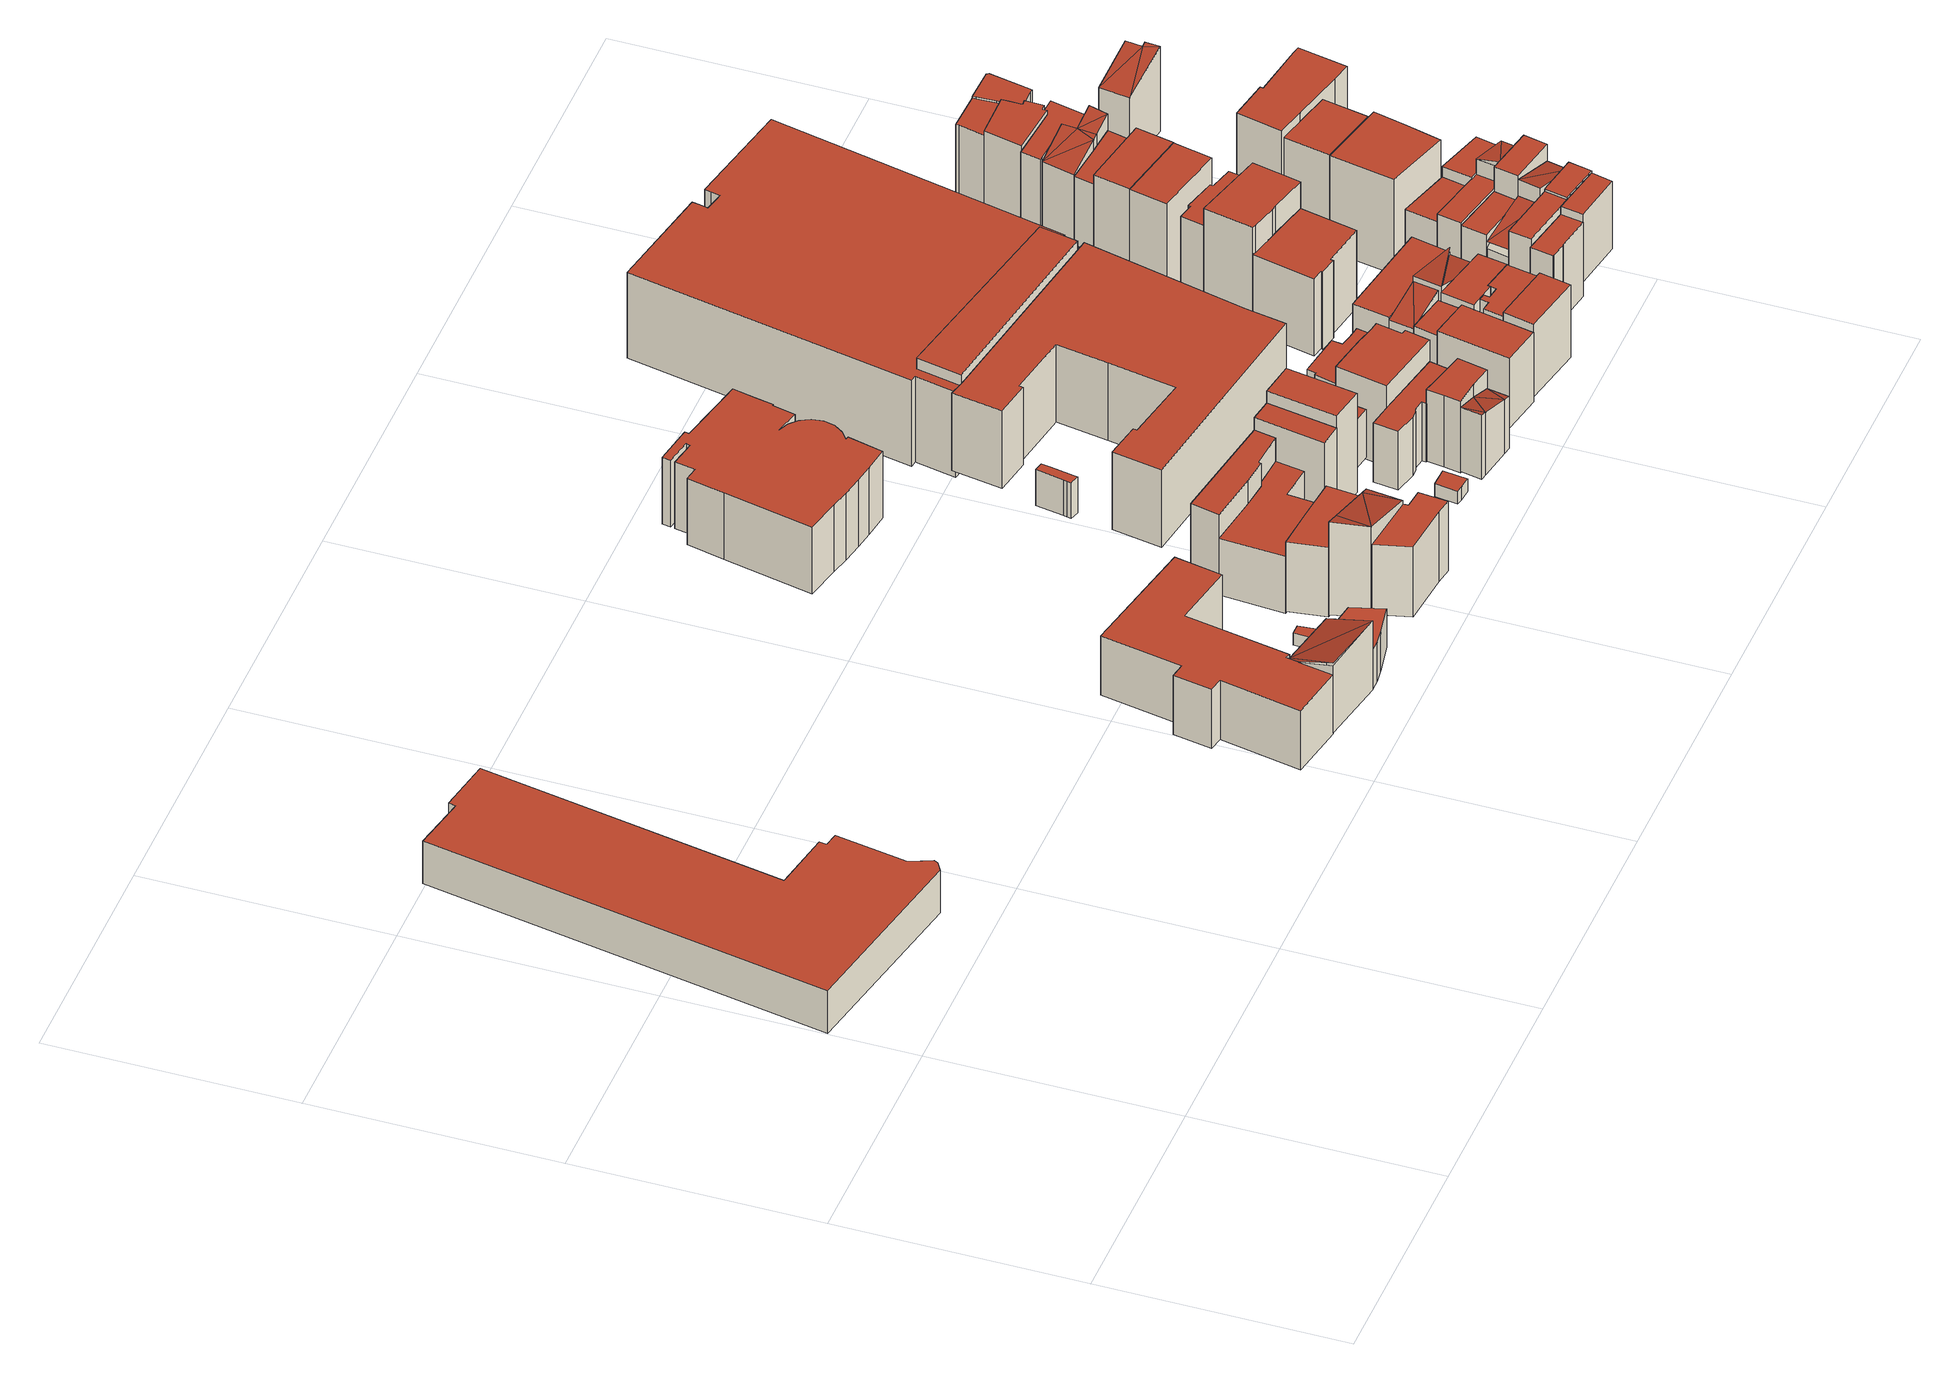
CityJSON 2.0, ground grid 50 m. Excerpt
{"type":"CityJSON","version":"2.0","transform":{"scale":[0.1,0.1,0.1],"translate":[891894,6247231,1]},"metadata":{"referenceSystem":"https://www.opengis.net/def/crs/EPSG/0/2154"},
"CityObjects":{
"building1":{"type":"Building","attributes":{"class":"Building"},"children":["building1-1"]},
"building1-1":{"type":"BuildingPart","parents":["building1"],"geometry":[{"type":"Solid","lod":"2.2","boundaries":[[[[0,1,2,3,4,5,6,7,8,9,10,11,12]],[[13,14,15,16,17,18,19,20,21,22,23,24,25]],[[25,24,11,12]],[[24,23,10,11]],[[23,22,9,10]],[[22,21,8,9]],[[21,20,7,8]],[[20,19,6,7]],[[19,18,5,6]],[[18,17,4,5]],[[17,16,3,4]],[[16,15,2,3]],[[15,14,1,2]],[[14,13,0,1]],[[13,25,12,0]]]],"semantics":{"surfaces":[{"type":"GroundSurface"},{"type":"RoofSurface"},{"type":"WallSurface","on_footprint_edge":true}],"values":[[0,1,2,2,2,2,2,2,2,2,2,2,2,2,2]]}}]},
"building2":{"type":"Building","attributes":{"class":"Building"},"children":["building2-1"]},
"building2-1":{"type":"BuildingPart","parents":["building2"],"geometry":[{"type":"MultiSurface","lod":"2.2","boundaries":[[[26,27,28]],[[26,28,29]],[[30,29,28]],[[31,32,33,34,35]],[[30,28,34,35]],[[28,27,33,34]],[[27,26,32,33]],[[26,36,31,32]],[[36,30,35,31]]],"semantics":{"surfaces":[{"type":"RoofSurface","rf_azimuth":78.19,"rf_slope":19.67},{"type":"GroundSurface"},{"type":"WallSurface","on_footprint_edge":true}],"values":[0,0,0,1,2,2,2,2,2]}}]},
"building3":{"type":"Building","attributes":{"class":"Building"},"children":["building3-1"]},
"building3-1":{"type":"BuildingPart","parents":["building3"],"geometry":[{"type":"Solid","lod":"2.2","boundaries":[[[[37,38,39,40,41,42,43,44,45,46,47,48]],[[49,50,51,52,53,54,55,56,57,58,59,60]],[[60,59,47,48]],[[59,58,46,47]],[[58,57,45,46]],[[57,56,44,45]],[[56,55,43,44]],[[55,54,42,43]],[[54,53,41,42]],[[53,52,40,41]],[[52,51,39,40]],[[51,50,38,39]],[[50,49,37,38]],[[49,60,48,37]]]],"semantics":{"surfaces":[{"type":"GroundSurface"},{"type":"RoofSurface"},{"type":"WallSurface","on_footprint_edge":true}],"values":[[0,1,2,2,2,2,2,2,2,2,2,2,2,2]]}}]},
"building4":{"type":"Building","attributes":{"class":"Building"},"children":["building4-1"]},
"building4-1":{"type":"BuildingPart","parents":["building4"],"geometry":[{"type":"Solid","lod":"2.2","boundaries":[[[[61,62,63,64,65,66]],[[67,68,69,70,71,72]],[[72,71,65,66]],[[71,70,64,65]],[[70,69,63,64]],[[69,68,62,63]],[[68,67,61,62]],[[67,72,66,61]]]],"semantics":{"surfaces":[{"type":"GroundSurface"},{"type":"RoofSurface"},{"type":"WallSurface","on_footprint_edge":true}],"values":[[0,1,2,2,2,2,2,2]]}}]},
"building5":{"type":"Building","attributes":{"class":"Building"},"children":["building5-1"]},
"building5-1":{"type":"BuildingPart","parents":["building5"],"geometry":[{"type":"Solid","lod":"2.2","boundaries":[[[[62,73,74,75]],[[76,77,78,79]],[[79,78,74,75]],[[78,77,73,74]],[[77,76,62,73]],[[76,79,75,62]]]],"semantics":{"surfaces":[{"type":"GroundSurface"},{"type":"RoofSurface"},{"type":"WallSurface","on_footprint_edge":true}],"values":[[0,1,2,2,2,2]]}}]},
"building6":{"type":"Building","attributes":{"class":"Building"},"children":["building6-1"]},
"building6-1":{"type":"BuildingPart","parents":["building6"],"geometry":[{"type":"Solid","lod":"2.2","boundaries":[[[[80,81,82]],[[83,80,82]],[[84,83,85]],[[82,85,83]],[[86,87,88,89,90,91]],[[82,81,90,91]],[[81,80,89,90]],[[80,83,88,89]],[[83,84,87,88]],[[84,85,86,87]],[[85,82,91,86]]]],"semantics":{"surfaces":[{"type":"RoofSurface","rf_azimuth":354.92,"rf_slope":14.42},{"type":"GroundSurface"},{"type":"WallSurface","on_footprint_edge":true}],"values":[[0,0,0,0,1,2,2,2,2,2,2]]}}]},
"building7":{"type":"Building","attributes":{"class":"Building"},"children":["building7-1"]},
"building7-1":{"type":"BuildingPart","parents":["building7"],"geometry":[{"type":"Solid","lod":"2.2","boundaries":[[[[92,93,94,95,96,97,98]],[[99,100,101,102,103,104,105]],[[105,104,97,98]],[[104,103,96,97]],[[103,102,95,96]],[[102,101,94,95]],[[101,100,93,94]],[[100,99,92,93]],[[99,105,98,92]]]],"semantics":{"surfaces":[{"type":"GroundSurface"},{"type":"RoofSurface"},{"type":"WallSurface","on_footprint_edge":true}],"values":[[0,1,2,2,2,2,2,2,2]]}}]},
"building8":{"type":"Building","attributes":{"class":"Building"},"children":["building8-1"]},
"building8-1":{"type":"BuildingPart","parents":["building8"],"geometry":[{"type":"Solid","lod":"2.2","boundaries":[[[[106,107,108,109,110,111,112]],[[113,114,115,116,117,118,119]],[[119,118,111,112]],[[118,117,110,111]],[[117,116,109,110]],[[116,115,108,109]],[[115,114,107,108]],[[114,113,106,107]],[[113,119,112,106]]]],"semantics":{"surfaces":[{"type":"GroundSurface"},{"type":"RoofSurface"},{"type":"WallSurface","on_footprint_edge":true}],"values":[[0,1,2,2,2,2,2,2,2]]}}]},
"building9":{"type":"Building","attributes":{"class":"Building"},"children":["building9-1"]},
"building9-1":{"type":"BuildingPart","parents":["building9"],"geometry":[{"type":"Solid","lod":"2.2","boundaries":[[[[120,121,122,123,124,125,126,127,128,129]],[[130,131,132,133,134,135,136,137,138,139]],[[139,138,128,129]],[[138,137,127,128]],[[137,136,126,127]],[[136,135,125,126]],[[135,134,124,125]],[[134,133,123,124]],[[133,132,122,123]],[[132,131,121,122]],[[131,130,120,121]],[[130,139,129,120]]]],"semantics":{"surfaces":[{"type":"GroundSurface"},{"type":"RoofSurface"},{"type":"WallSurface","on_footprint_edge":true}],"values":[[0,1,2,2,2,2,2,2,2,2,2,2]]}}]},
"building10":{"type":"Building","attributes":{"class":"Building"},"children":["building10-1"]},
"building10-1":{"type":"BuildingPart","parents":["building10"],"geometry":[{"type":"Solid","lod":"2.2","boundaries":[[[[140,141,142,143,144,145,146]],[[147,148,149,150,151,152,153]],[[153,152,145,146]],[[152,151,144,145]],[[151,150,143,144]],[[150,149,142,143]],[[149,148,141,142]],[[148,147,140,141]],[[147,153,146,140]]]],"semantics":{"surfaces":[{"type":"GroundSurface"},{"type":"RoofSurface"},{"type":"WallSurface","on_footprint_edge":true}],"values":[[0,1,2,2,2,2,2,2,2]]}}]},
"building11":{"type":"Building","attributes":{"class":"Building"},"children":["building11-1"]},
"building11-1":{"type":"BuildingPart","parents":["building11"],"geometry":[{"type":"Solid","lod":"2.2","boundaries":[[[[154,155,156,157,158,159,160,161,162,163,164,165,166,167,168,169,170,171,172,173,174,175,176,177,178,179,180,181,182,183]],[[184,185,186,187,188,189,190,191,192,193,194,195,196,197,198,199,200,201,202,203,204,205,206,207,208,209,210,211,212,213]],[[213,212,182,183]],[[212,211,181,182]],[[211,210,180,181]],[[210,209,179,180]],[[209,208,178,179]],[[208,207,177,178]],[[207,206,176,177]],[[206,205,175,176]],[[205,204,174,175]],[[204,203,173,174]],[[203,202,172,173]],[[202,201,171,172]],[[201,200,170,171]],[[200,199,169,170]],[[199,198,168,169]],[[198,197,167,168]],[[197,196,166,167]],[[196,195,165,166]],[[195,194,164,165]],[[194,193,163,164]],[[193,192,162,163]],[[192,191,161,162]],[[191,190,160,161]],[[190,189,159,160]],[[189,188,158,159]],[[188,187,157,158]],[[187,186,156,157]],[[186,185,155,156]],[[185,184,154,155]],[[184,213,183,154]]]],"semantics":{"surfaces":[{"type":"GroundSurface"},{"type":"RoofSurface"},{"type":"WallSurface","on_footprint_edge":true}],"values":[[0,1,2,2,2,2,2,2,2,2,2,2,2,2,2,2,2,2,2,2,2,2,2,2,2,2,2,2,2,2,2,2]]}}]},
"building12":{"type":"Building","attributes":{"class":"Building"},"children":["building12-1"]},
"building12-1":{"type":"BuildingPart","parents":["building12"],"geometry":[{"type":"Solid","lod":"2.2","boundaries":[[[[214,215,216,217]],[[218,219,220,221]],[[221,220,216,217]],[[220,219,215,216]],[[219,218,214,215]],[[218,221,217,214]]]],"semantics":{"surfaces":[{"type":"GroundSurface"},{"type":"RoofSurface"},{"type":"WallSurface","on_footprint_edge":true}],"values":[[0,1,2,2,2,2]]}}]},
"building13":{"type":"Building","attributes":{"class":"Gate"},"children":["building13-1"]},
"building13-1":{"type":"BuildingPart","parents":["building13"],"geometry":[{"type":"Solid","lod":"2.2","boundaries":[[[[222,223,224,225,226,227,228,229,230]],[[231,232,233,234,235,236,237,238,239]],[[239,238,229,230]],[[238,237,228,229]],[[237,236,227,228]],[[236,235,226,227]],[[235,234,225,226]],[[234,233,224,225]],[[233,232,223,224]],[[232,231,222,223]],[[231,239,230,222]]]],"semantics":{"surfaces":[{"type":"GroundSurface"},{"type":"RoofSurface"},{"type":"WallSurface","on_footprint_edge":true}],"values":[[0,1,2,2,2,2,2,2,2,2,2]]}}]},
"building14":{"type":"Building","attributes":{"class":"Building"},"children":["building14-1"]},
"building14-1":{"type":"BuildingPart","parents":["building14"],"geometry":[{"type":"Solid","lod":"2.2","boundaries":[[[[240,241,242,243,244]],[[245,246,247,248,249]],[[249,248,243,244]],[[248,247,242,243]],[[247,246,241,242]],[[246,245,240,241]],[[245,249,244,240]]]],"semantics":{"surfaces":[{"type":"GroundSurface"},{"type":"RoofSurface"},{"type":"WallSurface","on_footprint_edge":true}],"values":[[0,1,2,2,2,2,2]]}}]},
"building15":{"type":"Building","attributes":{"class":"Building"},"children":["building15-1"]},
"building15-1":{"type":"BuildingPart","parents":["building15"],"geometry":[{"type":"Solid","lod":"2.2","boundaries":[[[[250,251,252,253]],[[254,255,256,257]],[[257,256,252,253]],[[256,255,251,252]],[[255,254,250,251]],[[254,257,253,250]]]],"semantics":{"surfaces":[{"type":"GroundSurface"},{"type":"RoofSurface"},{"type":"WallSurface","on_footprint_edge":true}],"values":[[0,1,2,2,2,2]]}}]},
"building16":{"type":"Building","attributes":{"class":"Building"},"children":["building16-1"]},
"building16-1":{"type":"BuildingPart","parents":["building16"],"geometry":[{"type":"Solid","lod":"2.2","boundaries":[[[[258,259,260,261]],[[262,263,264,265]],[[265,264,260,261]],[[264,263,259,260]],[[263,262,258,259]],[[262,265,261,258]]]],"semantics":{"surfaces":[{"type":"GroundSurface"},{"type":"RoofSurface"},{"type":"WallSurface","on_footprint_edge":true}],"values":[[0,1,2,2,2,2]]}}]},
"building17":{"type":"Building","attributes":{"class":"Building"},"children":["building17-1"]},
"building17-1":{"type":"BuildingPart","parents":["building17"],"geometry":[{"type":"Solid","lod":"2.2","boundaries":[[[[266,267,268]],[[269,268,267]],[[270,268,269]],[[271,270,272]],[[269,272,270]],[[273,274,275,276,277,278,279]],[[269,267,278,279]],[[267,266,277,278]],[[266,268,276,277]],[[268,270,275,276]],[[270,271,274,275]],[[271,272,273,274]],[[272,269,279,273]]]],"semantics":{"surfaces":[{"type":"RoofSurface","rf_azimuth":353.34,"rf_slope":16.53},{"type":"GroundSurface"},{"type":"WallSurface","on_footprint_edge":true}],"values":[[0,0,0,0,0,1,2,2,2,2,2,2,2]]}}]},
"building18":{"type":"Building","attributes":{"class":"Building"},"children":["building18-1"]},
"building18-1":{"type":"BuildingPart","parents":["building18"],"geometry":[{"type":"Solid","lod":"2.2","boundaries":[[[[280,281,282,283,284,285,286,287,288,289,290]],[[291,292,293,294,295,296,297,298,299,300,301]],[[301,300,289,290]],[[300,299,288,289]],[[299,298,287,288]],[[298,297,286,287]],[[297,296,285,286]],[[296,295,284,285]],[[295,294,283,284]],[[294,293,282,283]],[[293,292,281,282]],[[292,291,280,281]],[[291,301,290,280]]]],"semantics":{"surfaces":[{"type":"GroundSurface"},{"type":"RoofSurface"},{"type":"WallSurface","on_footprint_edge":true}],"values":[[0,1,2,2,2,2,2,2,2,2,2,2,2]]}}]},
"building19":{"type":"Building","attributes":{"class":"Building"},"children":["building19-1"]},
"building19-1":{"type":"BuildingPart","parents":["building19"],"geometry":[{"type":"Solid","lod":"2.2","boundaries":[[[[302,303,304]],[[305,306,302]],[[307,305,302]],[[307,302,304]],[[308,304,303]],[[309,310,311,312,313,314,315]],[[308,303,314,315]],[[303,302,313,314]],[[302,306,312,313]],[[306,305,311,312]],[[305,307,310,311]],[[307,304,309,310]],[[304,308,315,309]]]],"semantics":{"surfaces":[{"type":"RoofSurface","rf_azimuth":79.83,"rf_slope":15.45},{"type":"GroundSurface"},{"type":"WallSurface","on_footprint_edge":true}],"values":[[0,0,0,0,0,1,2,2,2,2,2,2,2]]}}]},
"building20":{"type":"Building","attributes":{"class":"Building"},"children":["building20-1"]},
"building20-1":{"type":"BuildingPart","parents":["building20"],"geometry":[{"type":"Solid","lod":"2.2","boundaries":[[[[316,317,318,319,320,321,322]],[[323,324,325,326,327,328,329]],[[329,328,321,322]],[[328,327,320,321]],[[327,326,319,320]],[[326,325,318,319]],[[325,324,317,318]],[[324,323,316,317]],[[323,329,322,316]]]],"semantics":{"surfaces":[{"type":"GroundSurface"},{"type":"RoofSurface"},{"type":"WallSurface","on_footprint_edge":true}],"values":[[0,1,2,2,2,2,2,2,2]]}}]},
"building21":{"type":"Building","attributes":{"class":"Building"},"children":["building21-1"]},
"building21-1":{"type":"BuildingPart","parents":["building21"],"geometry":[{"type":"Solid","lod":"2.2","boundaries":[[[[330,331,332,333,334,335,336,337,338]],[[339,340,341,342,343,344,345,346,347]],[[347,346,337,338]],[[346,345,336,337]],[[345,344,335,336]],[[344,343,334,335]],[[343,342,333,334]],[[342,341,332,333]],[[341,340,331,332]],[[340,339,330,331]],[[339,347,338,330]]]],"semantics":{"surfaces":[{"type":"GroundSurface"},{"type":"RoofSurface"},{"type":"WallSurface","on_footprint_edge":true}],"values":[[0,1,2,2,2,2,2,2,2,2,2]]}}]},
"building22":{"type":"Building","attributes":{"class":"Building"},"children":["building22-1"]},
"building22-1":{"type":"BuildingPart","parents":["building22"],"geometry":[{"type":"Solid","lod":"2.2","boundaries":[[[[348,349,350,351,352,353,354,355,356,357,358,359,360,361,362]],[[363,364,365,366,367,368,369,370,371,372,373,374,375,376,377]],[[377,376,361,362]],[[376,375,360,361]],[[375,374,359,360]],[[374,373,358,359]],[[373,372,357,358]],[[372,371,356,357]],[[371,370,355,356]],[[370,369,354,355]],[[369,368,353,354]],[[368,367,352,353]],[[367,366,351,352]],[[366,365,350,351]],[[365,364,349,350]],[[364,363,348,349]],[[363,377,362,348]]]],"semantics":{"surfaces":[{"type":"GroundSurface"},{"type":"RoofSurface"},{"type":"WallSurface","on_footprint_edge":true}],"values":[[0,1,2,2,2,2,2,2,2,2,2,2,2,2,2,2,2]]}}]},
"building23":{"type":"Building","attributes":{"class":"Building"},"children":["building23-1"]},
"building23-1":{"type":"BuildingPart","parents":["building23"],"geometry":[{"type":"Solid","lod":"2.2","boundaries":[[[[378,379,380,381,382,383,384,385,386,387,388,389]],[[390,391,392,393,394,395,396,397,398,399,400,401]],[[401,400,388,389]],[[400,399,387,388]],[[399,398,386,387]],[[398,397,385,386]],[[397,396,384,385]],[[396,395,383,384]],[[395,394,382,383]],[[394,393,381,382]],[[393,392,380,381]],[[392,391,379,380]],[[391,390,378,379]],[[390,401,389,378]]]],"semantics":{"surfaces":[{"type":"GroundSurface"},{"type":"RoofSurface"},{"type":"WallSurface","on_footprint_edge":true}],"values":[[0,1,2,2,2,2,2,2,2,2,2,2,2,2]]}}]},
"building24":{"type":"Building","attributes":{"class":"Building"},"children":["building24-1"]},
"building24-1":{"type":"BuildingPart","parents":["building24"],"geometry":[{"type":"Solid","lod":"2.2","boundaries":[[[[402,403,404,405,406]],[[407,408,409,410,411]],[[411,410,405,406]],[[410,409,404,405]],[[409,408,403,404]],[[408,407,402,403]],[[407,411,406,402]]]],"semantics":{"surfaces":[{"type":"GroundSurface"},{"type":"RoofSurface"},{"type":"WallSurface","on_footprint_edge":true}],"values":[[0,1,2,2,2,2,2]]}}]},
"building25":{"type":"Building","attributes":{"class":"Building"},"children":["building25-1"]},
"building25-1":{"type":"BuildingPart","parents":["building25"],"geometry":[{"type":"Solid","lod":"2.2","boundaries":[[[[412,413,414,415]],[[416,417,418,419]],[[419,418,414,415]],[[418,417,413,414]],[[417,416,412,413]],[[416,419,415,412]]]],"semantics":{"surfaces":[{"type":"GroundSurface"},{"type":"RoofSurface"},{"type":"WallSurface","on_footprint_edge":true}],"values":[[0,1,2,2,2,2]]}}]},
"building26":{"type":"Building","attributes":{"class":"Building"},"children":["building26-1"]},
"building26-1":{"type":"BuildingPart","parents":["building26"],"geometry":[{"type":"Solid","lod":"2.2","boundaries":[[[[420,421,422,423]],[[424,425,426,427]],[[427,426,422,423]],[[426,425,421,422]],[[425,424,420,421]],[[424,427,423,420]]]],"semantics":{"surfaces":[{"type":"GroundSurface"},{"type":"RoofSurface"},{"type":"WallSurface","on_footprint_edge":true}],"values":[[0,1,2,2,2,2]]}}]},
"building27":{"type":"Building","attributes":{"class":"Building"},"children":["building27-1"]},
"building27-1":{"type":"BuildingPart","parents":["building27"],"geometry":[{"type":"Solid","lod":"2.2","boundaries":[[[[428,429,430]],[[431,430,429]],[[432,433,434,435]],[[431,429,434,435]],[[429,428,433,434]],[[428,430,432,433]],[[430,431,435,432]]]],"semantics":{"surfaces":[{"type":"RoofSurface","rf_azimuth":167.47,"rf_slope":19.23},{"type":"GroundSurface"},{"type":"WallSurface","on_footprint_edge":true}],"values":[[0,0,1,2,2,2,2]]}}]},
"building28":{"type":"Building","attributes":{"class":"Building"},"children":["building28-1"]},
"building28-1":{"type":"BuildingPart","parents":["building28"],"geometry":[{"type":"Solid","lod":"2.2","boundaries":[[[[436,437,438,439]],[[440,441,442,443]],[[443,442,438,439]],[[442,441,437,438]],[[441,440,436,437]],[[440,443,439,436]]]],"semantics":{"surfaces":[{"type":"GroundSurface"},{"type":"RoofSurface"},{"type":"WallSurface","on_footprint_edge":true}],"values":[[0,1,2,2,2,2]]}}]},
"building29":{"type":"Building","attributes":{"class":"Building"},"children":["building29-1"]},
"building29-1":{"type":"BuildingPart","parents":["building29"],"geometry":[{"type":"Solid","lod":"2.2","boundaries":[[[[444,445,446,447,448,449,450,451,452,453]],[[454,455,456,457,458,459,460,461,462,463]],[[463,462,452,453]],[[462,461,451,452]],[[461,460,450,451]],[[460,459,449,450]],[[459,458,448,449]],[[458,457,447,448]],[[457,456,446,447]],[[456,455,445,446]],[[455,454,444,445]],[[454,463,453,444]]]],"semantics":{"surfaces":[{"type":"GroundSurface"},{"type":"RoofSurface"},{"type":"WallSurface","on_footprint_edge":true}],"values":[[0,1,2,2,2,2,2,2,2,2,2,2]]}}]},
"building30":{"type":"Building","attributes":{"class":"Building"},"children":["building30-1"]},
"building30-1":{"type":"BuildingPart","parents":["building30"],"geometry":[{"type":"Solid","lod":"2.2","boundaries":[[[[445,464,465,466,467,446]],[[468,469,470,471,472,473]],[[473,472,467,446]],[[472,471,466,467]],[[471,470,465,466]],[[470,469,464,465]],[[469,468,445,464]],[[468,473,446,445]]]],"semantics":{"surfaces":[{"type":"GroundSurface"},{"type":"RoofSurface"},{"type":"WallSurface","on_footprint_edge":true}],"values":[[0,1,2,2,2,2,2,2]]}}]},
"building31":{"type":"Building","attributes":{"class":"Building"},"children":["building31-1"]},
"building31-1":{"type":"BuildingPart","parents":["building31"],"geometry":[{"type":"Solid","lod":"2.2","boundaries":[[[[474,475,476,477]],[[478,479,480,481]],[[481,480,476,477]],[[480,479,475,476]],[[479,478,474,475]],[[478,481,477,474]]]],"semantics":{"surfaces":[{"type":"GroundSurface"},{"type":"RoofSurface"},{"type":"WallSurface","on_footprint_edge":true}],"values":[[0,1,2,2,2,2]]}}]},
"building32":{"type":"Building","attributes":{"class":"Building"},"children":["building32-1"]},
"building32-1":{"type":"BuildingPart","parents":["building32"],"geometry":[{"type":"MultiSurface","lod":"2.2","boundaries":[[[482,483,484]],[[485,486,487]],[[488,489,490,465]],[[484,483,490,465]],[[483,486,489,490]],[[486,485,488,489]],[[485,484,465,488]]],"semantics":{"surfaces":[{"type":"RoofSurface","rf_azimuth":348.35,"rf_slope":11.62},{"type":"RoofSurface","rf_azimuth":348.76,"rf_slope":12.11},{"type":"GroundSurface"},{"type":"WallSurface","on_footprint_edge":true}],"values":[0,1,2,3,3,3,3]}}]},
"building33":{"type":"Building","attributes":{"class":"Building"},"children":["building33-1"]},
"building33-1":{"type":"BuildingPart","parents":["building33"],"geometry":[{"type":"Solid","lod":"2.2","boundaries":[[[[491,492,493,494,495,496,497,498,499,500,501,502,503,504,505,506,507,508]],[[509,510,511,512,513,514,515,516,517,518,519,520,521,522,523,524,525,526]],[[526,525,507,508]],[[525,524,506,507]],[[524,523,505,506]],[[523,522,504,505]],[[522,521,503,504]],[[521,520,502,503]],[[520,519,501,502]],[[519,518,500,501]],[[518,517,499,500]],[[517,516,498,499]],[[516,515,497,498]],[[515,514,496,497]],[[514,513,495,496]],[[513,512,494,495]],[[512,511,493,494]],[[511,510,492,493]],[[510,509,491,492]],[[509,526,508,491]]]],"semantics":{"surfaces":[{"type":"GroundSurface"},{"type":"RoofSurface"},{"type":"WallSurface","on_footprint_edge":true}],"values":[[0,1,2,2,2,2,2,2,2,2,2,2,2,2,2,2,2,2,2,2]]}}]},
"building34":{"type":"Building","attributes":{"class":"Building"},"children":["building34-1"]},
"building34-1":{"type":"BuildingPart","parents":["building34"],"geometry":[{"type":"Solid","lod":"2.2","boundaries":[[[[527,528,529,530,531,532,533,534,535,536]],[[537,538,539,540,541,542,543,544,545,546]],[[546,545,535,536]],[[545,544,534,535]],[[544,543,533,534]],[[543,542,532,533]],[[542,541,531,532]],[[541,540,530,531]],[[540,539,529,530]],[[539,538,528,529]],[[538,537,527,528]],[[537,546,536,527]]]],"semantics":{"surfaces":[{"type":"GroundSurface"},{"type":"RoofSurface"},{"type":"WallSurface","on_footprint_edge":true}],"values":[[0,1,2,2,2,2,2,2,2,2,2,2]]}}]},
"building35":{"type":"Building","attributes":{"class":"Building"},"children":["building35-1"]},
"building35-1":{"type":"BuildingPart","parents":["building35"],"geometry":[{"type":"Solid","lod":"2.2","boundaries":[[[[547,548,549,550,551,552,553]],[[554,555,556,557,558,559,560]],[[560,559,552,553]],[[559,558,551,552]],[[558,557,550,551]],[[557,556,549,550]],[[556,555,548,549]],[[555,554,547,548]],[[554,560,553,547]]]],"semantics":{"surfaces":[{"type":"GroundSurface"},{"type":"RoofSurface"},{"type":"WallSurface","on_footprint_edge":true}],"values":[[0,1,2,2,2,2,2,2,2]]}}]},
"building36":{"type":"Building","attributes":{"class":"Building"},"children":["building36-1"]},
"building36-1":{"type":"BuildingPart","parents":["building36"],"geometry":[{"type":"Solid","lod":"2.2","boundaries":[[[[561,562,563,564]],[[565,566,567,568]],[[568,567,563,564]],[[567,566,562,563]],[[566,565,561,562]],[[565,568,564,561]]]],"semantics":{"surfaces":[{"type":"GroundSurface"},{"type":"RoofSurface"},{"type":"WallSurface","on_footprint_edge":true}],"values":[[0,1,2,2,2,2]]}}]},
"building37":{"type":"Building","attributes":{"class":"Building"},"children":["building37-1"]},
"building37-1":{"type":"BuildingPart","parents":["building37"],"geometry":[{"type":"Solid","lod":"2.2","boundaries":[[[[569,570,571,572,573,574,575]],[[576,577,578,579,580,581,582]],[[582,581,574,575]],[[581,580,573,574]],[[580,579,572,573]],[[579,578,571,572]],[[578,577,570,571]],[[577,576,569,570]],[[576,582,575,569]]]],"semantics":{"surfaces":[{"type":"GroundSurface"},{"type":"RoofSurface"},{"type":"WallSurface","on_footprint_edge":true}],"values":[[0,1,2,2,2,2,2,2,2]]}}]},
"building38":{"type":"Building","attributes":{"class":"Building"},"children":["building38-1"]},
"building38-1":{"type":"BuildingPart","parents":["building38"],"geometry":[{"type":"MultiSurface","lod":"2.2","boundaries":[[[583,584,585]],[[586,583,585]],[[587,588,589,590]],[[591,584,589,590]],[[584,583,588,589]],[[583,592,587,588]],[[592,591,590,587]]],"semantics":{"surfaces":[{"type":"RoofSurface","rf_azimuth":167.39,"rf_slope":12.95},{"type":"GroundSurface"},{"type":"WallSurface","on_footprint_edge":true}],"values":[0,0,1,2,2,2,2]}}]},
"building39":{"type":"Building","attributes":{"class":"Building"},"children":["building39-1"]},
"building39-1":{"type":"BuildingPart","parents":["building39"],"geometry":[{"type":"Solid","lod":"2.2","boundaries":[[[[593,594,595,596]],[[597,598,599,600]],[[600,599,595,596]],[[599,598,594,595]],[[598,597,593,594]],[[597,600,596,593]]]],"semantics":{"surfaces":[{"type":"GroundSurface"},{"type":"RoofSurface"},{"type":"WallSurface","on_footprint_edge":true}],"values":[[0,1,2,2,2,2]]}}]},
"building40":{"type":"Building","attributes":{"class":"Building"},"children":["building40-1"]},
"building40-1":{"type":"BuildingPart","parents":["building40"],"geometry":[{"type":"Solid","lod":"2.2","boundaries":[[[[601,602,603,604,605,606,607,608]],[[609,610,611,612,613,614,615,616]],[[616,615,607,608]],[[615,614,606,607]],[[614,613,605,606]],[[613,612,604,605]],[[612,611,603,604]],[[611,610,602,603]],[[610,609,601,602]],[[609,616,608,601]]]],"semantics":{"surfaces":[{"type":"GroundSurface"},{"type":"RoofSurface"},{"type":"WallSurface","on_footprint_edge":true}],"values":[[0,1,2,2,2,2,2,2,2,2]]}}]},
"building41":{"type":"Building","attributes":{"class":"Building"},"children":["building41-1"]},
"building41-1":{"type":"BuildingPart","parents":["building41"],"geometry":[{"type":"Solid","lod":"2.2","boundaries":[[[[617,618,619,620]],[[621,622,623,624]],[[624,623,619,620]],[[623,622,618,619]],[[622,621,617,618]],[[621,624,620,617]]]],"semantics":{"surfaces":[{"type":"GroundSurface"},{"type":"RoofSurface"},{"type":"WallSurface","on_footprint_edge":true}],"values":[[0,1,2,2,2,2]]}}]},
"building42":{"type":"Building","attributes":{"class":"Building"},"children":["building42-1"]},
"building42-1":{"type":"BuildingPart","parents":["building42"],"geometry":[{"type":"Solid","lod":"2.2","boundaries":[[[[625,626,627,628]],[[629,630,631,632]],[[632,631,627,628]],[[631,630,626,627]],[[630,629,625,626]],[[629,632,628,625]]]],"semantics":{"surfaces":[{"type":"GroundSurface"},{"type":"RoofSurface"},{"type":"WallSurface","on_footprint_edge":true}],"values":[[0,1,2,2,2,2]]}}]},
"building43":{"type":"Building","attributes":{"class":"Building"},"children":["building43-1"]},
"building43-1":{"type":"BuildingPart","parents":["building43"],"geometry":[{"type":"Solid","lod":"2.2","boundaries":[[[[633,634,635,636]],[[637,638,639,640]],[[640,639,635,636]],[[639,638,634,635]],[[638,637,633,634]],[[637,640,636,633]]]],"semantics":{"surfaces":[{"type":"GroundSurface"},{"type":"RoofSurface"},{"type":"WallSurface","on_footprint_edge":true}],"values":[[0,1,2,2,2,2]]}}]},
"building44":{"type":"Building","attributes":{"class":"Building"},"children":["building44-1"]},
"building44-1":{"type":"BuildingPart","parents":["building44"],"geometry":[{"type":"Solid","lod":"2.2","boundaries":[[[[641,642,643,644]],[[645,646,647,648]],[[648,647,643,644]],[[647,646,642,643]],[[646,645,641,642]],[[645,648,644,641]]]],"semantics":{"surfaces":[{"type":"GroundSurface"},{"type":"RoofSurface"},{"type":"WallSurface","on_footprint_edge":true}],"values":[[0,1,2,2,2,2]]}}]},
"building45":{"type":"Building","attributes":{"class":"Building"},"children":["building45-1"]},
"building45-1":{"type":"BuildingPart","parents":["building45"],"geometry":[{"type":"Solid","lod":"2.2","boundaries":[[[[649,650,651,652]],[[653,654,655,656]],[[656,655,651,652]],[[655,654,650,651]],[[654,653,649,650]],[[653,656,652,649]]]],"semantics":{"surfaces":[{"type":"GroundSurface"},{"type":"RoofSurface"},{"type":"WallSurface","on_footprint_edge":true}],"values":[[0,1,2,2,2,2]]}}]},
"building46":{"type":"Building","attributes":{"class":"Building"},"children":["building46-1"]},
"building46-1":{"type":"BuildingPart","parents":["building46"],"geometry":[{"type":"Solid","lod":"2.2","boundaries":[[[[657,658,659]],[[660,657,659]],[[661,662,663,664]],[[659,658,663,664]],[[658,657,662,663]],[[657,660,661,662]],[[660,659,664,661]]]],"semantics":{"surfaces":[{"type":"RoofSurface","rf_azimuth":347.62,"rf_slope":16.33},{"type":"GroundSurface"},{"type":"WallSurface","on_footprint_edge":true}],"values":[[0,0,1,2,2,2,2]]}}]},
"building47":{"type":"Building","attributes":{"class":"Building"},"children":["building47-1"]},
"building47-1":{"type":"BuildingPart","parents":["building47"],"geometry":[{"type":"Solid","lod":"2.2","boundaries":[[[[665,666,667,668]],[[669,670,671,672]],[[672,671,667,668]],[[671,670,666,667]],[[670,669,665,666]],[[669,672,668,665]]]],"semantics":{"surfaces":[{"type":"GroundSurface"},{"type":"RoofSurface"},{"type":"WallSurface","on_footprint_edge":true}],"values":[[0,1,2,2,2,2]]}}]},
"building48":{"type":"Building","attributes":{"class":"Building"},"children":["building48-1"]},
"building48-1":{"type":"BuildingPart","parents":["building48"],"geometry":[{"type":"Solid","lod":"2.2","boundaries":[[[[673,674,675,676]],[[677,678,679,680]],[[680,679,675,676]],[[679,678,674,675]],[[678,677,673,674]],[[677,680,676,673]]]],"semantics":{"surfaces":[{"type":"GroundSurface"},{"type":"RoofSurface"},{"type":"WallSurface","on_footprint_edge":true}],"values":[[0,1,2,2,2,2]]}}]},
"building49":{"type":"Building","attributes":{"class":"Building"},"children":["building49-1"]},
"building49-1":{"type":"BuildingPart","parents":["building49"],"geometry":[{"type":"Solid","lod":"2.2","boundaries":[[[[681,682,683,684,685,686]],[[687,688,689,690,691,692]],[[692,691,685,686]],[[691,690,684,685]],[[690,689,683,684]],[[689,688,682,683]],[[688,687,681,682]],[[687,692,686,681]]]],"semantics":{"surfaces":[{"type":"GroundSurface"},{"type":"RoofSurface"},{"type":"WallSurface","on_footprint_edge":true}],"values":[[0,1,2,2,2,2,2,2]]}}]},
"building50":{"type":"Building","attributes":{"class":"Building"},"children":["building50-1"]},
"building50-1":{"type":"BuildingPart","parents":["building50"],"geometry":[{"type":"MultiSurface","lod":"2.2","boundaries":[[[693,694,695]],[[696,693,695]],[[697,698,699,700]],[[701,694,699,700]],[[694,702,698,699]],[[702,703,697,698]],[[703,701,700,697]]],"semantics":{"surfaces":[{"type":"RoofSurface","rf_azimuth":351.29,"rf_slope":12.04},{"type":"GroundSurface"},{"type":"WallSurface","on_footprint_edge":true}],"values":[0,0,1,2,2,2,2]}}]},
"building51":{"type":"Building","attributes":{"class":"Building"},"children":["building51-1"]},
"building51-1":{"type":"BuildingPart","parents":["building51"],"geometry":[{"type":"Solid","lod":"2.2","boundaries":[[[[704,705,706,707,708,709]],[[710,711,712,713,714,715]],[[715,714,708,709]],[[714,713,707,708]],[[713,712,706,707]],[[712,711,705,706]],[[711,710,704,705]],[[710,715,709,704]]]],"semantics":{"surfaces":[{"type":"GroundSurface"},{"type":"RoofSurface"},{"type":"WallSurface","on_footprint_edge":true}],"values":[[0,1,2,2,2,2,2,2]]}}]},
"building52":{"type":"Building","attributes":{"class":"Building"},"children":["building52-1"]},
"building52-1":{"type":"BuildingPart","parents":["building52"],"geometry":[{"type":"Solid","lod":"2.2","boundaries":[[[[716,717,718,719]],[[720,721,722,723]],[[723,722,718,719]],[[722,721,717,718]],[[721,720,716,717]],[[720,723,719,716]]]],"semantics":{"surfaces":[{"type":"GroundSurface"},{"type":"RoofSurface"},{"type":"WallSurface","on_footprint_edge":true}],"values":[[0,1,2,2,2,2]]}}]},
"building53":{"type":"Building","attributes":{"class":"Building"},"children":["building53-1"]},
"building53-1":{"type":"BuildingPart","parents":["building53"],"geometry":[{"type":"Solid","lod":"2.2","boundaries":[[[[724,725,726]],[[727,726,728]],[[725,728,726]],[[728,725,729]],[[730,728,731]],[[729,731,728]],[[732,733,734,735,736,737,738,739]],[[729,725,738,739]],[[725,724,737,738]],[[724,726,736,737]],[[726,727,735,736]],[[727,728,734,735]],[[728,730,733,734]],[[730,731,732,733]],[[731,729,739,732]]]],"semantics":{"surfaces":[{"type":"RoofSurface","rf_azimuth":174.62,"rf_slope":13.49},{"type":"GroundSurface"},{"type":"WallSurface","on_footprint_edge":true}],"values":[[0,0,0,0,0,0,1,2,2,2,2,2,2,2,2]]}}]},
"building54":{"type":"Building","attributes":{"class":"Building"},"children":["building54-1"]},
"building54-1":{"type":"BuildingPart","parents":["building54"],"geometry":[{"type":"Solid","lod":"2.2","boundaries":[[[[740,741,742,743,744,745,746,747,748]],[[749,750,751,752,753,754,755,756,757]],[[757,756,747,748]],[[756,755,746,747]],[[755,754,745,746]],[[754,753,744,745]],[[753,752,743,744]],[[752,751,742,743]],[[751,750,741,742]],[[750,749,740,741]],[[749,757,748,740]]]],"semantics":{"surfaces":[{"type":"GroundSurface"},{"type":"RoofSurface"},{"type":"WallSurface","on_footprint_edge":true}],"values":[[0,1,2,2,2,2,2,2,2,2,2]]}}]},
"building55":{"type":"Building","attributes":{"class":"Building"},"children":["building55-1"]},
"building55-1":{"type":"BuildingPart","parents":["building55"],"geometry":[{"type":"Solid","lod":"2.2","boundaries":[[[[758,759,760,761]],[[762,763,764,765]],[[765,764,760,761]],[[764,763,759,760]],[[763,762,758,759]],[[762,765,761,758]]]],"semantics":{"surfaces":[{"type":"GroundSurface"},{"type":"RoofSurface"},{"type":"WallSurface","on_footprint_edge":true}],"values":[[0,1,2,2,2,2]]}}]},
"building56":{"type":"Building","attributes":{"class":"Building"},"children":["building56-1"]},
"building56-1":{"type":"BuildingPart","parents":["building56"],"geometry":[{"type":"Solid","lod":"2.2","boundaries":[[[[766,767,768,769,743,742,770,771,772]],[[773,774,775,776,777,778,779,780,781]],[[781,780,771,772]],[[780,779,770,771]],[[779,778,742,770]],[[778,777,743,742]],[[777,776,769,743]],[[776,775,768,769]],[[775,774,767,768]],[[774,773,766,767]],[[773,781,772,766]]]],"semantics":{"surfaces":[{"type":"GroundSurface"},{"type":"RoofSurface"},{"type":"WallSurface","on_footprint_edge":true}],"values":[[0,1,2,2,2,2,2,2,2,2,2]]}}]},
"building57":{"type":"Building","attributes":{"class":"Building"},"children":["building57-1"]},
"building57-1":{"type":"BuildingPart","parents":["building57"],"geometry":[{"type":"Solid","lod":"2.2","boundaries":[[[[782,783,784,785,786,787,788]],[[789,790,791,792,793,794,795]],[[795,794,787,788]],[[794,793,786,787]],[[793,792,785,786]],[[792,791,784,785]],[[791,790,783,784]],[[790,789,782,783]],[[789,795,788,782]]]],"semantics":{"surfaces":[{"type":"GroundSurface"},{"type":"RoofSurface"},{"type":"WallSurface","on_footprint_edge":true}],"values":[[0,1,2,2,2,2,2,2,2]]}}]},
"building58":{"type":"Building","attributes":{"class":"Building"},"children":["building58-1"]},
"building58-1":{"type":"BuildingPart","parents":["building58"],"geometry":[{"type":"Solid","lod":"2.2","boundaries":[[[[796,797,798,799,800,801,802,803,804]],[[805,806,807,808,809,810,811,812,813]],[[813,812,803,804]],[[812,811,802,803]],[[811,810,801,802]],[[810,809,800,801]],[[809,808,799,800]],[[808,807,798,799]],[[807,806,797,798]],[[806,805,796,797]],[[805,813,804,796]]]],"semantics":{"surfaces":[{"type":"GroundSurface"},{"type":"RoofSurface"},{"type":"WallSurface","on_footprint_edge":true}],"values":[[0,1,2,2,2,2,2,2,2,2,2]]}}]},
"building59":{"type":"Building","attributes":{"class":"Building"},"children":["building59-1"]},
"building59-1":{"type":"BuildingPart","parents":["building59"],"geometry":[{"type":"Solid","lod":"2.2","boundaries":[[[[814,815,816,817,818,819,820,821,822]],[[823,824,825,826,827,828,829,830,831]],[[831,830,821,822]],[[830,829,820,821]],[[829,828,819,820]],[[828,827,818,819]],[[827,826,817,818]],[[826,825,816,817]],[[825,824,815,816]],[[824,823,814,815]],[[823,831,822,814]]]],"semantics":{"surfaces":[{"type":"GroundSurface"},{"type":"RoofSurface"},{"type":"WallSurface","on_footprint_edge":true}],"values":[[0,1,2,2,2,2,2,2,2,2,2]]}}]},
"building60":{"type":"Building","attributes":{"class":"Building"},"children":["building60-1"]},
"building60-1":{"type":"BuildingPart","parents":["building60"],"geometry":[{"type":"Solid","lod":"2.2","boundaries":[[[[832,833,834]],[[835,834,833]],[[836,834,837]],[[835,837,834]],[[838,839,840,841,842,843]],[[835,833,842,843]],[[833,832,841,842]],[[832,834,840,841]],[[834,836,839,840]],[[836,837,838,839]],[[837,835,843,838]]]],"semantics":{"surfaces":[{"type":"RoofSurface","rf_azimuth":169.74,"rf_slope":19.11},{"type":"GroundSurface"},{"type":"WallSurface","on_footprint_edge":true}],"values":[[0,0,0,0,1,2,2,2,2,2,2]]}}]}
},
"vertices":[
[396,671,5],[421,817,5],[392,823,5],[394,838,5],[270,860,5],[383,1479,5],[272,1499,5],[269,1484,5],[156,1506,5],[4,682,5],[391,607,5],[410,618,5],[414,626,5],[396,671,103],[421,817,103],[392,823,103],[394,838,103],[270,860,103],[383,1479,103],[272,1499,103],[269,1484,103],[156,1506,103],[4,682,103],[391,607,103],[410,618,103],[414,626,103],
[1130,50,264],[1147,144,230],[1019,168,231],[992,75,266],[1009,171,231],[992,75,104],[1130,50,104],[1147,144,104],[1019,168,104],[1009,171,104],[992,75,259],
[992,75,102],[1009,171,102],[1019,168,102],[1058,381,102],[1189,357,102],[1207,454,102],[954,504,102],[923,339,102],[893,344,102],[879,266,102],[908,260,102],[877,96,102],[992,75,239],[1009,171,239],[1019,168,239],[1058,381,239],[1189,357,239],[1207,454,239],[954,504,239],[923,339,239],[893,344,239],[879,266,239],[908,260,239],[877,96,239],
[1249,66,105],[1230,132,105],[1147,144,105],[1130,50,105],[1154,50,105],[1184,54,105],[1249,66,195],[1230,132,195],[1147,144,195],[1130,50,195],[1154,50,195],[1184,54,195],
[1220,226,105],[1199,226,105],[1195,137,105],[1230,132,133],[1220,226,133],[1199,226,133],[1195,137,133],
[1311,184,331],[1280,187,339],[1299,113,333],[1418,173,304],[1434,171,300],[1425,99,300],[1425,99,123],[1434,171,123],[1418,173,123],[1311,184,123],[1280,187,123],[1299,113,123],
[1460,25,130],[1465,84,130],[1426,88,130],[1425,99,130],[1299,113,130],[1318,40,130],[1425,30,130],[1460,25,292],[1465,84,292],[1426,88,292],[1425,99,292],[1299,113,292],[1318,40,292],[1425,30,292],
[1418,173,118],[1434,171,118],[1442,250,118],[1351,259,118],[1269,265,118],[1280,187,118],[1311,184,118],[1418,173,279],[1434,171,279],[1442,250,279],[1351,259,279],[1269,265,279],[1280,187,279],[1311,184,279],
[1440,378,113],[1439,373,113],[1386,379,113],[1277,395,113],[1269,265,113],[1351,259,113],[1428,251,113],[1434,322,113],[1506,315,113],[1515,373,113],[1440,378,245],[1439,373,245],[1386,379,245],[1277,395,245],[1269,265,245],[1351,259,245],[1428,251,245],[1434,322,245],[1506,315,245],[1515,373,245],
[1440,378,110],[1515,373,110],[1523,416,110],[1290,453,110],[1277,395,110],[1386,379,110],[1439,373,110],[1440,378,299],[1515,373,299],[1523,416,299],[1290,453,299],[1277,395,299],[1386,379,299],[1439,373,299],
[1260,1054,83],[1312,1047,83],[1329,1119,83],[1322,1121,83],[1339,1134,83],[1352,1153,83],[1357,1175,83],[1354,1198,83],[1343,1218,83],[1327,1233,83],[1306,1242,83],[1357,1230,83],[1367,1276,83],[1370,1276,83],[1377,1314,83],[1387,1359,83],[1242,1390,83],[1244,1399,83],[1163,1413,83],[1160,1396,83],[1215,1386,83],[1212,1377,83],[1158,1387,83],[1151,1346,83],[1123,1351,83],[1106,1274,83],[1068,1093,83],[1141,1078,83],[1179,1069,83],[1220,1061,83],[1260,1054,237],[1312,1047,237],[1329,1119,237],[1322,1121,237],[1339,1134,237],[1352,1153,237],[1357,1175,237],[1354,1198,237],[1343,1218,237],[1327,1233,237],[1306,1242,237],[1357,1230,237],[1367,1276,237],[1370,1276,237],[1377,1314,237],[1387,1359,237],[1242,1390,237],[1244,1399,237],[1163,1413,237],[1160,1396,237],[1215,1386,237],[1212,1377,237],[1158,1387,237],[1151,1346,237],[1123,1351,237],[1106,1274,237],[1068,1093,237],[1141,1078,237],[1179,1069,237],[1220,1061,237],
[1569,409,124],[1523,416,124],[1499,274,124],[1545,267,124],[1569,409,328],[1523,416,328],[1499,274,328],[1545,267,328],
[1398,734,109],[1396,726,109],[1395,718,109],[1414,713,109],[1416,722,109],[1417,730,109],[1424,769,109],[1427,787,109],[1408,791,109],[1398,734,192],[1396,726,192],[1395,718,192],[1414,713,192],[1416,722,192],[1417,730,192],[1424,769,192],[1427,787,192],[1408,791,192],
[1642,53,165],[1648,103,165],[1610,104,165],[1603,58,165],[1615,56,165],[1642,53,195],[1648,103,195],[1610,104,195],[1603,58,195],[1615,56,195],
[1569,409,127],[1545,267,127],[1617,254,127],[1641,398,127],[1569,409,356],[1545,267,356],[1617,254,356],[1641,398,356],
[1692,326,157],[1631,337,157],[1620,270,157],[1680,260,157],[1692,326,268],[1631,337,268],[1620,270,268],[1680,260,268],
[1791,28,277],[1800,73,276],[1776,31,281],[1754,82,290],[1707,42,302],[1693,45,306],[1701,88,305],[1701,88,156],[1693,45,156],[1707,42,156],[1776,31,156],[1791,28,156],[1800,73,156],[1754,82,156],
[1677,220,150],[1628,228,150],[1621,178,150],[1669,167,150],[1684,167,150],[1689,170,150],[1713,166,150],[1712,157,150],[1767,143,150],[1813,134,150],[1825,191,150],[1677,220,286],[1628,228,286],[1621,178,286],[1669,167,286],[1684,167,286],[1689,170,286],[1713,166,286],[1712,157,286],[1767,143,286],[1813,134,286],[1825,191,286],
[1701,370,277],[1709,368,277],[1718,386,272],[1631,337,289],[1692,326,289],[1641,398,272],[1714,367,277],[1718,386,134],[1641,398,134],[1631,337,134],[1692,326,134],[1701,370,134],[1709,368,134],[1714,367,134],
[1712,157,153],[1707,121,153],[1701,88,153],[1754,82,153],[1800,73,153],[1813,134,153],[1744,149,153],[1712,157,319],[1707,121,319],[1701,88,319],[1754,82,319],[1800,73,319],[1813,134,319],[1744,149,319],
[1837,297,149],[1817,300,149],[1780,309,149],[1738,317,149],[1698,324,149],[1677,220,149],[1825,191,149],[1836,242,149],[1826,244,149],[1837,297,336],[1817,300,336],[1780,309,336],[1738,317,336],[1698,324,336],[1677,220,336],[1825,191,336],[1836,242,336],[1826,244,336],
[1925,884,111],[1476,957,111],[1447,964,111],[1430,862,111],[1505,849,111],[1506,857,111],[1639,835,111],[1621,729,111],[1598,592,111],[1461,617,111],[1462,625,111],[1389,638,111],[1371,538,111],[1833,467,111],[1848,551,111],[1925,884,291],[1476,957,291],[1447,964,291],[1430,862,291],[1505,849,291],[1506,857,291],[1639,835,291],[1621,729,291],[1598,592,291],[1461,617,291],[1462,625,291],[1389,638,291],[1371,538,291],[1833,467,291],[1848,551,291],
[1718,386,136],[1714,367,136],[1709,368,136],[1698,324,136],[1738,317,136],[1780,309,136],[1817,300,136],[1847,296,136],[1856,341,136],[1828,345,136],[1806,350,136],[1809,372,136],[1718,386,297],[1714,367,297],[1709,368,297],[1698,324,297],[1738,317,297],[1780,309,297],[1817,300,297],[1847,296,297],[1856,341,297],[1828,345,297],[1806,350,297],[1809,372,297],
[1852,49,151],[1935,33,151],[1956,136,151],[1965,181,151],[1881,197,151],[1852,49,312],[1935,33,312],[1956,136,312],[1965,181,312],[1881,197,312],
[1900,888,245],[1915,965,245],[1494,1048,245],[1476,957,245],[1900,888,313],[1915,965,313],[1494,1048,313],[1476,957,313],
[1965,181,148],[1974,229,148],[1891,245,148],[1881,197,148],[1965,181,302],[1974,229,302],[1891,245,302],[1881,197,302],
[1901,296,295],[1891,245,295],[1984,280,324],[1974,229,325],[1984,280,146],[1901,296,146],[1891,245,146],[1974,229,146],
[1935,33,163],[2062,8,163],[2075,72,163],[1948,96,163],[1935,33,331],[2062,8,331],[2075,72,331],[1948,96,331],
[2075,72,174],[2087,138,174],[2020,151,174],[2016,133,174],[1991,137,174],[1993,149,174],[1979,151,174],[1976,133,174],[1956,136,174],[1948,96,174],[2075,72,322],[2087,138,322],[2020,151,322],[2016,133,322],[1991,137,322],[1993,149,322],[1979,151,322],[1976,133,322],[1956,136,322],[1948,96,322],
[2097,197,174],[1973,223,174],[1960,155,174],[2018,145,174],[2087,138,323],[2097,197,323],[1973,223,323],[1960,155,323],[2018,145,323],[2020,151,323],
[1901,296,144],[2112,256,144],[2128,334,144],[1915,370,144],[1901,296,300],[2112,256,300],[2128,334,300],[1915,370,300],
[2112,256,310],[1984,280,337],[1973,223,337],[2100,196,294],[2112,256,294],[1973,223,322],[2100,196,174],[2112,256,174],[1984,280,174],
[1900,888,89],[1913,886,89],[1920,929,89],[1937,926,89],[2065,1530,89],[1840,1575,89],[1837,1562,89],[1833,1543,89],[1792,1552,89],[1796,1570,89],[1798,1584,89],[1573,1627,89],[1459,1045,89],[1472,1043,89],[1456,960,89],[1476,957,89],[1494,1048,89],[1915,965,89],[1900,888,288],[1913,886,288],[1920,929,288],[1937,926,288],[2065,1530,288],[1840,1575,288],[1837,1562,288],[1833,1543,288],[1792,1552,288],[1796,1570,288],[1798,1584,288],[1573,1627,288],[1459,1045,288],[1472,1043,288],[1456,960,288],[1476,957,288],[1494,1048,288],[1915,965,288],
[2088,425,142],[2112,540,142],[2032,559,142],[2022,561,142],[1962,577,142],[1934,450,142],[1958,445,142],[1957,442,142],[1994,435,142],[1995,441,142],[2088,425,321],[2112,540,321],[2032,559,321],[2022,561,321],[1962,577,321],[1934,450,321],[1958,445,321],[1957,442,321],[1994,435,321],[1995,441,321],
[2216,40,176],[2223,85,176],[2117,105,176],[2108,58,176],[2112,58,176],[2143,52,176],[2144,52,176],[2216,40,348],[2223,85,348],[2117,105,348],[2108,58,348],[2112,58,348],[2143,52,348],[2144,52,348],
[2246,81,174],[2255,127,174],[2129,150,174],[2121,105,174],[2246,81,365],[2255,127,365],[2129,150,365],[2121,105,365],
[2112,540,140],[2133,639,140],[1983,678,140],[1962,577,140],[1969,574,140],[2022,561,140],[2032,559,140],[2112,540,383],[2133,639,383],[1983,678,383],[1962,577,383],[1969,574,383],[2022,561,383],[2032,559,383],
[2238,130,347],[2247,175,347],[2138,195,321],[2129,150,322],[2129,150,175],[2238,130,175],[2247,175,175],[2138,195,175],[2138,195,304],[2129,150,303],
[2247,175,174],[2257,224,174],[2147,247,174],[2138,195,174],[2247,175,336],[2257,224,336],[2147,247,336],[2138,195,336],
[2133,639,139],[2142,687,139],[2094,700,139],[2095,706,139],[2027,723,139],[2026,718,139],[1993,725,139],[1983,678,139],[2133,639,343],[2142,687,343],[2094,700,343],[2095,706,343],[2027,723,343],[2026,718,343],[1993,725,343],[1983,678,343],
[2216,40,209],[2321,22,209],[2331,65,209],[2223,85,209],[2216,40,366],[2321,22,366],[2331,65,366],[2223,85,366],
[2276,220,171],[2285,268,171],[2157,296,171],[2147,247,171],[2276,220,342],[2285,268,342],[2157,296,342],[2147,247,342],
[2148,722,137],[2164,800,137],[2014,830,137],[1998,754,137],[2148,722,360],[2164,800,360],[2014,830,360],[1998,754,360],
[2173,363,155],[2159,296,155],[2269,271,155],[2281,331,155],[2173,363,321],[2159,296,321],[2269,271,321],[2281,331,321],
[2340,112,210],[2255,127,210],[2246,81,210],[2331,65,210],[2340,112,371],[2255,127,371],[2246,81,371],[2331,65,371],
[2247,175,385],[2238,130,384],[2340,112,354],[2349,156,354],[2349,156,211],[2247,175,211],[2238,130,211],[2340,112,211],
[2180,877,136],[2030,904,136],[2014,830,136],[2164,800,136],[2180,877,361],[2030,904,361],[2014,830,361],[2164,800,361],
[2359,204,212],[2257,224,212],[2247,175,212],[2349,156,212],[2359,204,393],[2257,224,393],[2247,175,393],[2349,156,393],
[2189,934,168],[2141,938,168],[2128,939,168],[2047,947,168],[2037,903,168],[2176,878,168],[2189,934,332],[2141,938,332],[2128,939,332],[2047,947,332],[2037,903,332],[2176,878,332],
[2368,250,360],[2285,268,378],[2276,220,378],[2359,204,360],[2359,204,208],[2368,250,208],[2285,268,208],[2276,220,208],[2276,220,391],[2368,250,335],[2359,204,336],
[2332,417,156],[2348,486,156],[2206,518,156],[2182,387,156],[2314,346,156],[2325,390,156],[2332,417,377],[2348,486,377],[2206,518,377],[2182,387,377],[2314,346,377],[2325,390,377],
[2368,250,190],[2379,302,190],[2281,331,190],[2269,271,190],[2368,250,346],[2379,302,346],[2281,331,346],[2269,271,346],
[2047,947,336],[2128,939,356],[2061,1013,338],[2148,1007,359],[2145,977,359],[2141,938,359],[2198,973,372],[2189,934,370],[2189,934,135],[2198,973,135],[2145,977,135],[2148,1007,135],[2061,1013,135],[2047,947,135],[2128,939,135],[2141,938,135],
[2198,973,133],[2216,1053,133],[2177,1055,133],[2177,1045,133],[2062,1054,133],[2055,1014,133],[2061,1013,133],[2148,1007,133],[2145,977,133],[2198,973,347],[2216,1053,347],[2177,1055,347],[2177,1045,347],[2062,1054,347],[2055,1014,347],[2061,1013,347],[2148,1007,347],[2145,977,347],
[2331,490,160],[2349,583,160],[2225,613,160],[2206,518,160],[2331,490,378],[2349,583,378],[2225,613,378],[2206,518,378],
[2178,1119,133],[2178,1133,133],[2084,1132,133],[2067,1054,133],[2189,1055,133],[2189,1093,133],[2178,1092,133],[2178,1119,357],[2178,1133,357],[2084,1132,357],[2067,1054,357],[2177,1045,357],[2177,1055,357],[2189,1055,357],[2189,1093,357],[2178,1092,357],
[2084,1132,132],[2178,1133,132],[2178,1142,132],[2176,1180,132],[2176,1187,132],[2096,1190,132],[2096,1184,132],[2084,1132,347],[2178,1133,347],[2178,1142,347],[2176,1180,347],[2176,1187,347],[2096,1190,347],[2096,1184,347],
[2429,565,161],[2449,666,161],[2434,669,161],[2321,686,161],[2322,692,161],[2239,707,161],[2219,614,161],[2278,600,161],[2388,574,161],[2429,565,397],[2449,666,397],[2434,669,397],[2321,686,397],[2322,692,397],[2239,707,397],[2219,614,397],[2278,600,397],[2388,574,397],
[2229,1092,174],[2246,1180,174],[2243,1185,174],[2176,1187,174],[2176,1180,174],[2178,1142,174],[2178,1119,174],[2178,1092,174],[2220,1093,174],[2229,1092,351],[2246,1180,351],[2243,1185,351],[2176,1187,351],[2176,1180,351],[2178,1142,351],[2178,1119,351],[2178,1092,351],[2220,1093,351],
[2400,977,364],[2300,991,330],[2395,942,365],[2290,929,330],[2404,941,368],[2401,911,369],[2401,911,171],[2404,941,171],[2395,942,171],[2400,977,171],[2300,991,171],[2290,929,171]
]}
